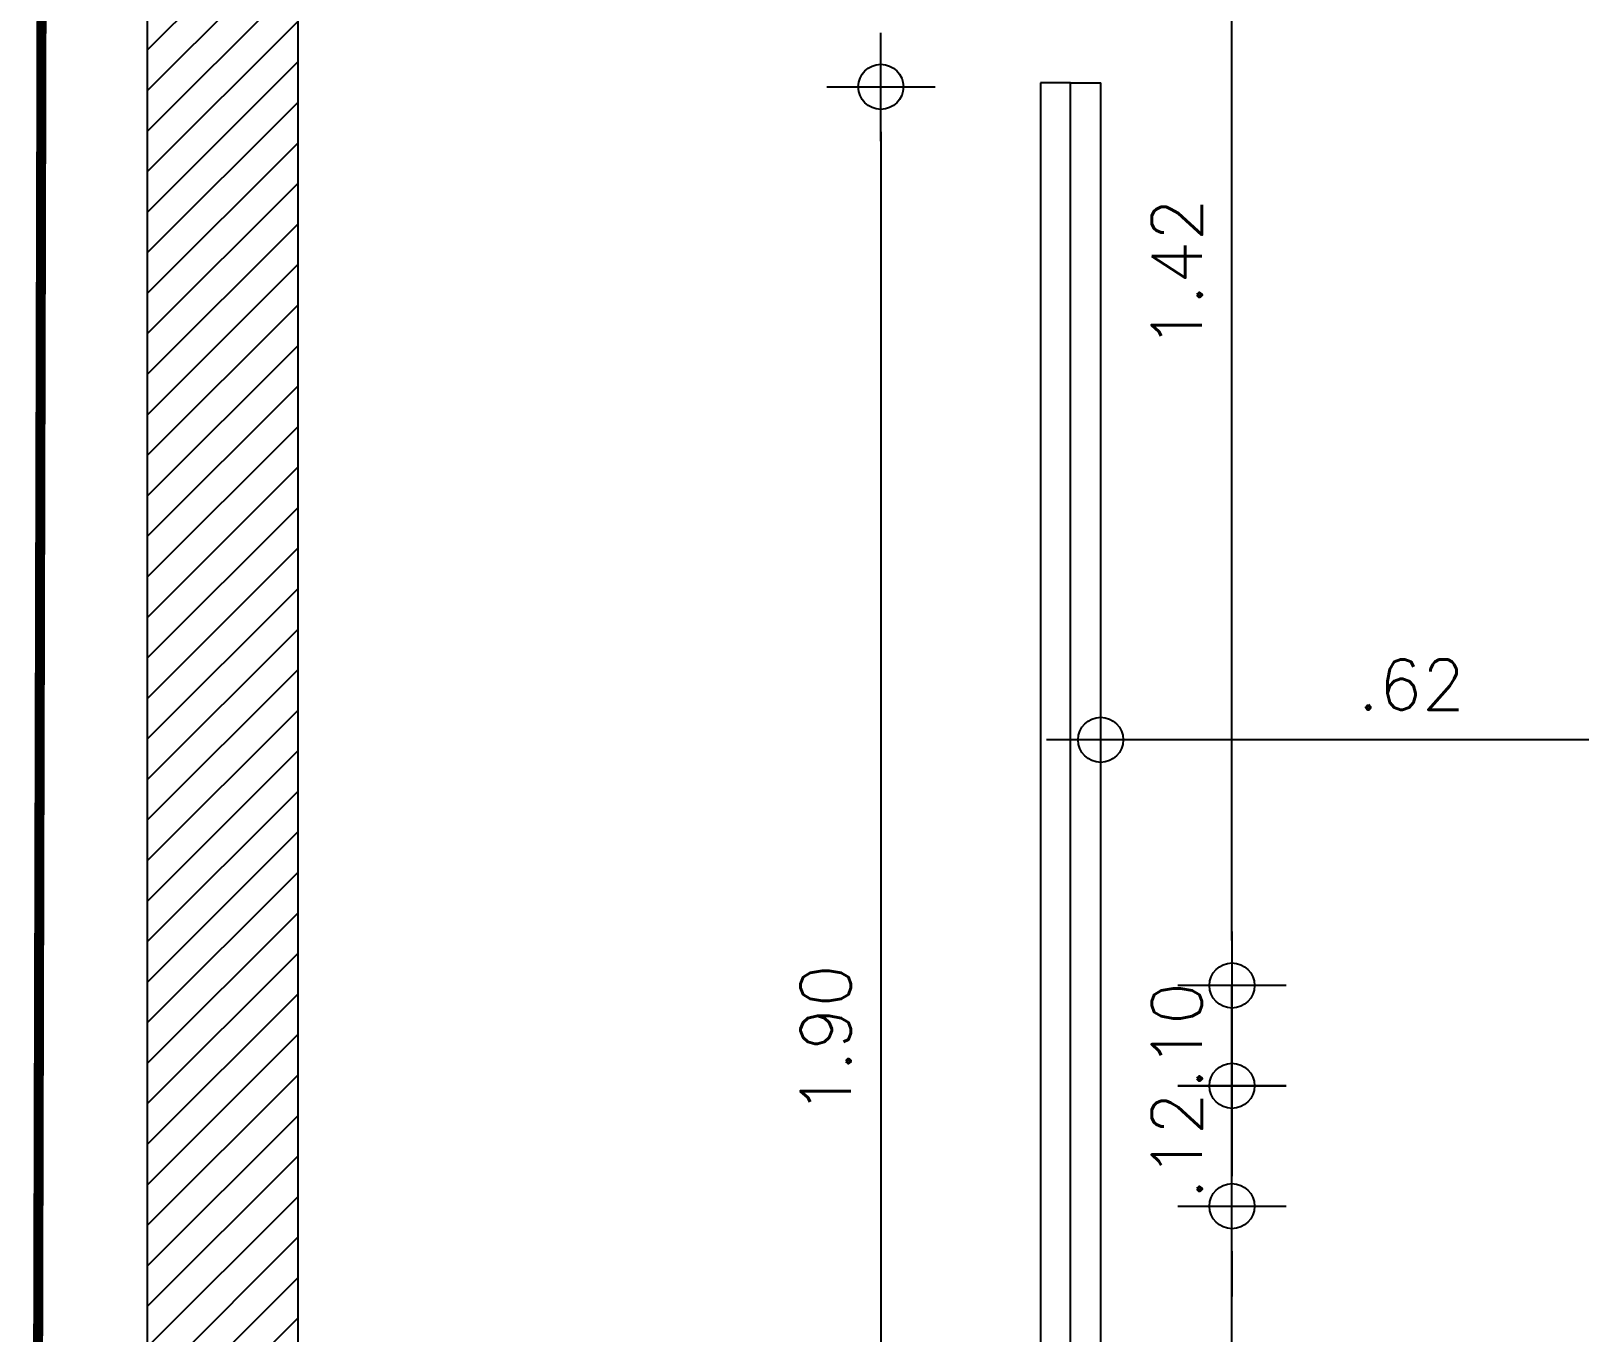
# Model space of a CAD drawing. Header units: millimetres. Extents: x 2182 to 2335, y 1488 to 1614.
# Drawn here: x 2326.425 to 2327.969, y 1505.944 to 1507.241 of the extents above; entities that cross this region are included whole.
import ezdxf

# ---------------------------------------------------------------- set-up
doc = ezdxf.new("R2010")
doc.units = ezdxf.units.MM
doc.linetypes.add('DIVIDE', pattern=[1.25, 0.5, -0.25, 0, -0.25, 0, -0.25])
for name, color, linetype in [('COTA', 250, 'Continuous'), ('Hachura', 8, 'Continuous'), ('LAYOUT', 7, 'Continuous'), ('PAREDE', 7, 'Continuous'), ('TEXTO', 7, 'Continuous')]:
    doc.layers.add(name, color=color, linetype=linetype)
doc.styles.add('NORMAL', font='romans.shx')
doc.dimstyles.new('D25', dxfattribs={"dimtxt": 0.05, "dimasz": 0.045, "dimexe": 0.18, "dimexo": 0.0625, "dimgap": 0.03, "dimtad": 1, "dimzin": 4, "dimdsep": 46, "dimtxsty": 'NORMAL', "dimblk1": 'DOT1', "dimblk2": 'DOT1', "dimsah": 1, "dimcen": 0.045, "dimse1": 1, "dimse2": 1, "dimclrd": 256, "dimclre": 256, "dimclrt": 7, "dimaunit": 1, "dimadec": 0, "dimazin": 0, "dimtfac": 1, "dimtix": 1, "dimtmove": 2, "dimatfit": 3, "dimldrblk": 'SMALL', "dimfxl": 1, "dimtvp": 1.75, "dimtolj": 1, "dimtzin": 0, "dimarcsym": 0})

# ---------------------------------------------------------------- blocks, each defined once
blk = doc.blocks.new('DOT1')
for p, q in [((0, 1.2), (0, -1.2)), ((-1.2, 0), (1.2, 0))]:
    blk.add_line(p, q)
blk.add_circle((0, 0), 0.5)
blk = doc.blocks.new('*D897')
at = {"layer": 'COTA', "linetype": 'Continuous', "lineweight": -2, "transparency": 16777216}
blk.add_line((2327.6226, 1505.3345), (2327.6226, 1506.0245), dxfattribs=at)
at = {"layer": 'Defpoints', "color": 0, "linetype": 'Continuous', "transparency": 16777216}
for p in [(2327.4917, 1506.0695), (2327.6226, 1506.0695), (2327.4917, 1505.2895)]:
    blk.add_point(p, dxfattribs=at)
at = {"layer": 'COTA', "linetype": 'Continuous', "lineweight": -2, "transparency": 16777216, "xscale": 0.045, "yscale": 0.045, "zscale": 0.045}
for p, rotation in [((2327.6226, 1506.0695), 90), ((2327.6226, 1505.2895), 270)]:
    blk.add_blockref('DOT1', p, dxfattribs=dict(at, rotation=rotation))
at = {"layer": 'COTA', "color": 7, "linetype": 'Continuous', "transparency": 16777216, "insert": (2327.5676, 1505.6795), "char_height": 0.05, "attachment_point": 5, "rotation": 90, "style": 'NORMAL'}
blk.add_mtext('\\A1;.78', dxfattribs=at)
blk = doc.blocks.new('_Small')
at = {"color": 0, "linetype": 'ByBlock', "lineweight": -2}
blk.add_circle((0, 0), 0.25, dxfattribs=at)
blk = doc.blocks.new('*D898')
at = {"layer": 'COTA', "linetype": 'Continuous', "lineweight": -2, "transparency": 16777216}
for p, q in [((2327.6226, 1506.2345), (2327.6226, 1506.2795)), ((2327.6226, 1506.0695), (2327.6226, 1506.1895)), ((2327.6226, 1506.0245), (2327.6226, 1505.9795))]:
    blk.add_line(p, q, dxfattribs=at)
at = {"layer": 'Defpoints', "color": 0, "linetype": 'Continuous', "transparency": 16777216}
for p in [(2327.4917, 1506.1895), (2327.6226, 1506.1895), (2327.4917, 1506.0695)]:
    blk.add_point(p, dxfattribs=at)
at = {"layer": 'COTA', "linetype": 'Continuous', "lineweight": -2, "transparency": 16777216, "xscale": 0.045, "yscale": 0.045, "zscale": 0.045}
for p, rotation in [((2327.6226, 1506.1895), 270), ((2327.6226, 1506.0695), 90)]:
    blk.add_blockref('DOT1', p, dxfattribs=dict(at, rotation=rotation))
at = {"layer": 'COTA', "color": 7, "linetype": 'Continuous', "transparency": 16777216, "insert": (2327.5676, 1506.1295), "char_height": 0.05, "attachment_point": 5, "rotation": 90, "style": 'NORMAL'}
blk.add_mtext('\\A1;.12', dxfattribs=at)
blk = doc.blocks.new('*D899')
at = {"layer": 'COTA', "linetype": 'Continuous', "lineweight": -2, "transparency": 16777216}
for p, q in [((2327.6226, 1506.3345), (2327.6226, 1506.3795)), ((2327.6226, 1506.1895), (2327.6226, 1506.2895)), ((2327.6226, 1506.1445), (2327.6226, 1506.0995))]:
    blk.add_line(p, q, dxfattribs=at)
at = {"layer": 'Defpoints', "color": 0, "linetype": 'Continuous', "transparency": 16777216}
for p in [(2327.4917, 1506.2895), (2327.6226, 1506.2895), (2327.4917, 1506.1895)]:
    blk.add_point(p, dxfattribs=at)
at = {"layer": 'COTA', "linetype": 'Continuous', "lineweight": -2, "transparency": 16777216, "xscale": 0.045, "yscale": 0.045, "zscale": 0.045}
for p, rotation in [((2327.6226, 1506.2895), 270), ((2327.6226, 1506.1895), 90)]:
    blk.add_blockref('DOT1', p, dxfattribs=dict(at, rotation=rotation))
at = {"layer": 'COTA', "color": 7, "linetype": 'Continuous', "transparency": 16777216, "insert": (2327.5676, 1506.2395), "char_height": 0.05, "attachment_point": 5, "rotation": 90, "style": 'NORMAL'}
blk.add_mtext('\\A1;.10', dxfattribs=at)
blk = doc.blocks.new('*D900')
at = {"layer": 'COTA', "linetype": 'Continuous', "lineweight": -2, "transparency": 16777216}
blk.add_line((2327.6226, 1506.3345), (2327.6226, 1507.6645), dxfattribs=at)
at = {"layer": 'Defpoints', "color": 0, "linetype": 'Continuous', "transparency": 16777216}
for p in [(2327.6226, 1507.7095), (2329.0867, 1507.7095), (2327.4917, 1506.2895)]:
    blk.add_point(p, dxfattribs=at)
at = {"layer": 'COTA', "linetype": 'Continuous', "lineweight": -2, "transparency": 16777216, "xscale": 0.045, "yscale": 0.045, "zscale": 0.045}
for p, rotation in [((2327.6226, 1507.7095), 90), ((2327.6226, 1506.2895), 270)]:
    blk.add_blockref('DOT1', p, dxfattribs=dict(at, rotation=rotation))
at = {"layer": 'COTA', "color": 7, "linetype": 'Continuous', "transparency": 16777216, "insert": (2327.5676, 1506.9995), "char_height": 0.05, "attachment_point": 5, "rotation": 90, "style": 'NORMAL'}
blk.add_mtext('\\A1;1.42', dxfattribs=at)
blk = doc.blocks.new('*D903')
at = {"layer": 'COTA', "linetype": 'Continuous', "lineweight": -2, "transparency": 16777216}
blk.add_line((2328.0659, 1506.5345), (2327.5367, 1506.5345), dxfattribs=at)
at = {"layer": 'Defpoints', "color": 0, "linetype": 'Continuous', "transparency": 16777216}
for p in [(2327.4917, 1507.1895), (2327.4917, 1506.5345), (2328.1109, 1506.2295)]:
    blk.add_point(p, dxfattribs=at)
at = {"layer": 'COTA', "linetype": 'Continuous', "lineweight": -2, "transparency": 16777216, "xscale": 0.045, "yscale": 0.045, "zscale": 0.045, "rotation": 180}
blk.add_blockref('DOT1', (2327.4917, 1506.5345), dxfattribs=at)
at = {"layer": 'COTA', "linetype": 'Continuous', "lineweight": -2, "transparency": 16777216, "xscale": 0.045, "yscale": 0.045, "zscale": 0.045}
blk.add_blockref('DOT1', (2328.1109, 1506.5345), dxfattribs=at)
at = {"layer": 'COTA', "color": 7, "linetype": 'Continuous', "transparency": 16777216, "insert": (2327.8013, 1506.5895), "char_height": 0.05, "attachment_point": 5, "style": 'NORMAL'}
blk.add_mtext('\\A1;.62', dxfattribs=at)
blk = doc.blocks.new('*D896')
at = {"layer": 'COTA', "linetype": 'Continuous', "lineweight": -2, "transparency": 16777216}
blk.add_line((2327.2726, 1507.1406), (2327.2726, 1505.3306), dxfattribs=at)
at = {"layer": 'Defpoints', "color": 0, "linetype": 'Continuous', "transparency": 16777216}
for p in [(2328.1626, 1507.1856), (2327.2726, 1505.2856), (2328.1626, 1505.2856)]:
    blk.add_point(p, dxfattribs=at)
at = {"layer": 'COTA', "linetype": 'Continuous', "lineweight": -2, "transparency": 16777216, "xscale": 0.045, "yscale": 0.045, "zscale": 0.045}
for p, rotation in [((2327.2726, 1507.1856), 90), ((2327.2726, 1505.2856), 270)]:
    blk.add_blockref('DOT1', p, dxfattribs=dict(at, rotation=rotation))
at = {"layer": 'COTA', "color": 7, "linetype": 'Continuous', "transparency": 16777216, "insert": (2327.2176, 1506.2356), "char_height": 0.05, "attachment_point": 5, "rotation": 90, "style": 'NORMAL'}
blk.add_mtext('\\A1;1.90', dxfattribs=at)

msp = doc.modelspace()

# ---------------------------------------------------------------- hatches: boundary and pattern name
at = {"layer": 'Hachura'}
h = msp.add_hatch(dxfattribs=at)
h.set_pattern_fill('ANSI31', color=256, scale=0.009, angle=-180)
h.set_pattern_definition([(225, (819.23725, 3825.480097), (0.02020557627, -0.02020557627), [])])
h.paths.add_polyline_path([(2326.6917, 1508.1095), (2329.1167, 1508.1095), (2329.1167, 1505.2895), (2329.2667, 1505.2895), (2329.2667, 1508.1095), (2329.5067, 1508.1095), (2329.5067, 1508.2595), (2329.2667, 1508.2595), (2329.2667, 1508.4095), (2329.1167, 1508.4095), (2329.1167, 1508.2595), (2326.6917, 1508.2595), (2326.6917, 1508.4095), (2326.5417, 1508.4095), (2326.5417, 1505.2895), (2326.6917, 1505.2895)])

# ---------------------------------------------------------------- linework, layer by layer
at = {"layer": 'LAYOUT', "color": 2}
for p, q in [((2327.4317, 1507.1895), (2327.4317, 1505.2895)), ((2327.4617, 1507.1895), (2327.4317, 1507.1895)), ((2327.4617, 1505.2895), (2327.4617, 1507.1895))]:
    msp.add_line(p, q, dxfattribs=at)
at = {"layer": 'LAYOUT'}
for p in [(2327.4617, 1507.1895), (2327.4917, 1505.2895)]:
    msp.add_line(p, (2327.4917, 1507.1895), dxfattribs=at)
at = {"layer": 'PAREDE'}
for p, q in [((2326.5417, 1505.2895), (2326.5417, 1508.4095)), ((2326.6917, 1505.2895), (2326.6917, 1508.1095))]:
    msp.add_line(p, q, dxfattribs=at)
at = {"layer": 'TEXTO', "color": 10, "linetype": 'DIVIDE', "const_width": 0.01}
msp.add_lwpolyline([(2329.4982, 1505.0879), (2326.4304, 1505.1039), (2326.4389, 1508.4255), (2329.5067, 1508.4095)], close=True, dxfattribs=at)

# ---------------------------------------------------------------- dimensions: what is measured, and where the dimension line sits
at = {"layer": 'COTA', "color": 2, "linetype": 'Continuous'}
for base, p1, p2, picture, middle in [((2327.6226, 1507.7095), (2327.4917, 1506.2895), (2329.0867, 1507.7095), '*D900', (2327.5676, 1506.9995)), ((2327.2726, 1505.2856), (2328.1626, 1507.1856), (2328.1626, 1505.2856), '*D896', (2327.2176, 1506.2356)), ((2327.6226, 1506.2895), (2327.4917, 1506.1895), (2327.4917, 1506.2895), '*D899', (2327.5676, 1506.2395)), ((2327.6226, 1506.1895), (2327.4917, 1506.0695), (2327.4917, 1506.1895), '*D898', (2327.5676, 1506.1295)), ((2327.6226, 1506.0695), (2327.4917, 1505.2895), (2327.4917, 1506.0695), '*D897', (2327.5676, 1505.6795))]:
    dim = msp.add_linear_dim(base=base, p1=p1, p2=p2, angle=90, dimstyle='D25', dxfattribs=at)
    dim.commit()
    dim.dimension.update_dxf_attribs({"geometry": picture, "text_midpoint": middle})
dim = msp.add_linear_dim(base=(2327.4917, 1506.5345), p1=(2328.1109, 1506.2295), p2=(2327.4917, 1507.1895), dimstyle='D25', dxfattribs=at)
dim.commit()
dim.dimension.update_dxf_attribs({"geometry": '*D903', "text_midpoint": (2327.8013, 1506.5895)})

doc.saveas('drawing.dxf')
